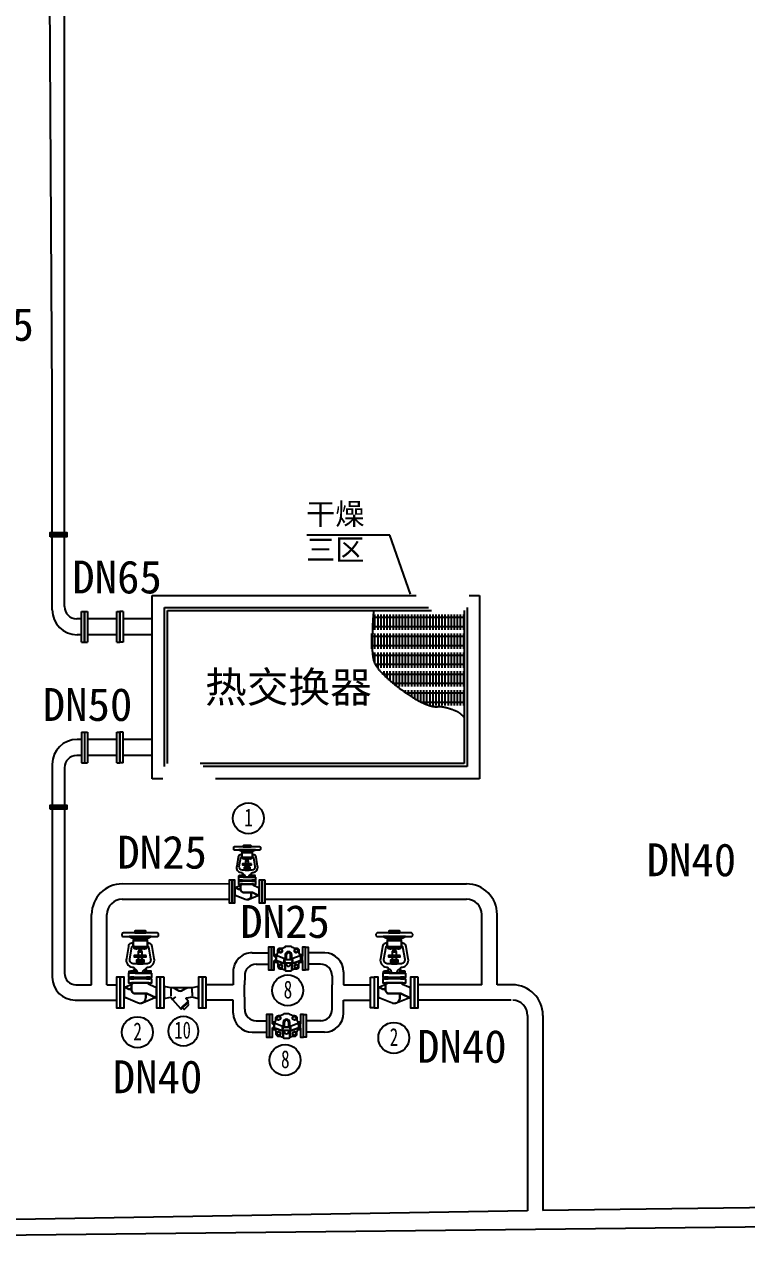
# Model space of a CAD drawing. Extents: x -681219 to -550379, y -242630 to -158199.
# Drawn here: x -605677 to -601403, y -171456 to -164227 of the extents above; entities that cross this region are included whole.
import ezdxf
from ezdxf.enums import TextEntityAlignment as Align

# ---------------------------------------------------------------- set-up
doc = ezdxf.new("R2010")
doc.units = 0
doc.header["$LTSCALE"] = 1000
doc.linetypes.add('G', pattern=[2, 1.25, -0.25, 0.25, -0.25])
doc.linetypes.add('K', pattern=[2.5, 1.25, -0.25, 0.25, -0.25, 0.25, -0.25])
doc.layers.get('0').update_dxf_attribs({"linetype": 'CONTINUOUS'})
for name, color, linetype in [('01', 7, 'CONTINUOUS'), ('02C', 3, 'CONTINUOUS'), ('07', 6, 'K'), ('10', 1, 'CONTINUOUS'), ('11', 3, 'CONTINUOUS'), ('15', 7, 'CONTINUOUS')]:
    doc.layers.add(name, color=color, linetype=linetype)
doc.styles.add('常规', font='')
doc.styles.get('常规').set_extended_font_data('SimSun')

# ---------------------------------------------------------------- blocks, each defined once
blk = doc.blocks.new('直段')
at = {"layer": '01', "color": 6, "ltscale": 1.25}
for p, q in [((3267.7, 5392.1), (3275.7, 5392.1)), ((3352.3, 5392.1), (3360.3, 5392.1)), ((3352.3, 5312.1), (3352.3, 5392.1)), ((3360.3, 5312.1), (3360.3, 5392.1))]:
    blk.add_line(p, q, dxfattribs=at)
at = {"layer": '01', "color": 6}
for p, q in [((3267.7, 5392.1), (3267.7, 5312.1)), ((3275.7, 5392.1), (3275.7, 5312.1)), ((3352.3, 5373.1), (3275.7, 5373.1)), ((3267.7, 5312.1), (3275.7, 5312.1)), ((3352.3, 5331.1), (3275.7, 5331.1)), ((3352.3, 5312.1), (3360.3, 5312.1))]:
    blk.add_line(p, q, dxfattribs=at)
at = {"layer": '07', "color": 6, "linetype": 'ByBlock', "lineweight": -2}
blk.add_line((3360.3, 5392.1), (3360.3, 5312.1), dxfattribs=at)
blk.add_line((3360.3, 5392.1), (3360.3, 5312.1), dxfattribs=at)
blk = doc.blocks.new('BSA1L')
at = {"color": 4}
for p, q in [((54.215379, 185.599538), (54.215358, 190.866514)), ((71.09388, 185.599538), (71.09388, 190.866514)), ((53.026763, 143.408363), (53.02674, 137.399566)), ((56.074416, 127.074309), (68.925583, 127.074309)), ((66.099799, 131.20133), (58.900201, 131.20133)), ((72.282498, 143.408363), (72.282498, 137.399566)), ((56.551251, 100.49373), (56.551234, 95.87403)), ((68.758004, 100.49373), (68.758004, 95.87403)), ((32.92306, 65.872712), (32.92306, 59.762096)), ((42.120523, 65.872712), (42.120536, 59.762096)), ((82.879476, 65.872712), (82.879463, 59.762096)), ((92.07694, 65.872712), (92.07694, 59.762096))]:
    blk.add_line(p, q, dxfattribs=at)
for points in [[(45.745776, 185.569513), (79.563462, 185.599538), (79.563462, 190.911126, 0.151687), (75.321745, 192.203806), (62.654619, 192.203806), (49.987493, 192.203806, 0.151687), (45.745776, 190.911126)], [(119.73171, 181.785914, 0.414214), (115.933099, 185.584525), (9.066901, 185.584525, 0.414214), (5.26829, 181.785914), (5.26829, 178.042425, 0.414214), (9.066901, 174.243814), (62.5, 174.243814), (115.933099, 174.243814, 0.414214), (119.73171, 178.042425)], [(105.928125, 105.421149), (99.542192, 143.747083, 0.310322), (91.567632, 152.873054), (86.654278, 154.431481, -0.252716), (84.795625, 157.06318), (84.795625, 146.732148, -0.236339), (83.463376, 144.071071, -0.476894), (88.41312, 142.018735), (94.885762, 104.042078, -0.48938), (81.964371, 89.685191), (62.5, 89.685191), (43.035628, 89.685191, -0.48938), (30.114237, 104.042078), (36.58688, 142.018735, -0.476894), (41.536623, 144.071071), (42.896316, 143.580445, -0.323196), (40.204374, 147.521136), (40.204374, 157.06318, -0.252716), (38.345721, 154.431481), (33.432367, 152.873054, 0.310322), (25.457808, 143.747083), (19.071875, 105.421149, 0.440151), (37.124647, 79.035245), (39.997969, 78.598758, -0.614929), (42.823737, 70.241395), (42.582242, 70.034806), (40.105041, 66.601431), (44.424393, 66.601431, -0.151687), (46.735798, 65.897021), (46.735798, 59.737786), (62.5, 59.737786), (78.264201, 59.737786), (78.264201, 65.897021, -0.151687), (80.575606, 66.601431), (84.894959, 66.601431), (82.417757, 70.034806), (82.176262, 70.241395, -0.614929), (85.00203, 78.598758), (87.875353, 79.035245, 0.440151)], [(84.795625, 157.06318, -0.059994), (84.795625, 157.873976), (84.795625, 162.289753), (40.204374, 162.289753), (40.204374, 157.873976, -0.059994), (40.204374, 157.06318), (40.204374, 147.521136, 0.368201), (43.528159, 143.408363), (81.471841, 143.408363, 0.414214), (84.795625, 146.732148)], [(43.364269, 143.442617), (81.944969, 143.408363), (81.944969, 137.348671, -0.151687), (77.105831, 135.873925), (62.654619, 135.873925), (48.203407, 135.873925, -0.151687), (43.364269, 137.348671)], [(62.654619, 101.460877), (53.493586, 101.460877, 0.151687), (50.425919, 100.525993), (50.425919, 95.841766, 0.151687), (53.493586, 94.906883), (62.654619, 94.906883), (71.815652, 94.906883, 0.151687), (74.883319, 95.841766), (74.883319, 100.525993, 0.151687), (71.815652, 101.460877)], [(46.735798, 59.737786), (28.307798, 59.737786), (28.307798, 65.897021, -0.151687), (30.619203, 66.601431), (37.521798, 66.601431), (44.424393, 66.601431, -0.151687), (46.735798, 65.897021)], [(78.264201, 59.737786), (96.692201, 59.737786), (96.692201, 65.897021, 0.151687), (94.380796, 66.601431), (87.478201, 66.601431), (80.575606, 66.601431, 0.151687), (78.264201, 65.897021)], [(79.507591, -7.695283, -0.414214), (83.507591, -3.695283), (47.219606, -3.695283, -0.414214), (35.219606, 8.304717), (35.219606, 15.828597, -0.552777), (26.614703, 10.423555), (14.474356, 16.274468, -0.303723), (11.999995, 19.972092), (11.999995, 0), (11.999995, -19.972092, -0.522686), (17.39309, -16.222521), (53.934214, -31.732036, 0.158217), (66.18024, -33.317683, 0.23204), (77.871512, -24.265637, 0.137413), (79.507591, -15.822343)], [(35.219606, 24.671562), (17.39309, 16.222521, -0.188965), (14.474356, 16.274468), (26.614703, 10.423555, 0.552777), (35.219606, 15.828597)], [(113.000004, 19.972092, -0.522686), (107.606909, 16.222521), (88.390312, 25.330404, -0.756375), (89.461035, 30.377576), (35.538964, 30.377576, -0.756374), (36.60969, 25.330405), (35.219606, 24.671562), (35.219606, 8.304717, 0.414214), (47.219606, -3.695283), (83.507591, -3.695283, -0.114393), (85.267565, -4.103279), (110.50267, -16.265073, -0.305418), (113.000004, -19.972092), (113.000004, 0)], [(85.220748, -4.080716, 0.550659), (79.507591, -7.695283), (79.507591, -15.822343, -0.137413), (77.871512, -24.265637, -0.23204), (66.18024, -33.317683, 0.064472), (71.065785, -31.732036), (107.606909, -16.222521, -0.187358), (110.50267, -16.265073)]]:
    blk.add_lwpolyline(points, format="xyb", close=True, dxfattribs=at)
for points in [[(96.912516, 174.243814), (62.5, 174.243814), (28.087483, 174.243814), (40.204374, 168.178291), (84.795625, 168.178291)], [(82.297331, 168.178291), (42.702669, 168.178291), (42.702669, 162.289753), (62.5, 162.289753), (82.297331, 162.289753)], [(81.056809, 114.852858), (62.5, 114.852858), (56.074416, 114.852858), (43.94319, 114.852858), (43.94319, 111.343443), (62.5, 111.343443), (69.325381, 111.343443), (81.056809, 111.343443)], [(68.925583, 127.074309), (66.099799, 131.20133), (66.099799, 135.873925), (58.900201, 135.873925), (58.900201, 131.20133), (56.074416, 127.074309), (56.074416, 114.852858), (62.5, 114.852858), (68.925583, 114.852858)], [(71.146781, 94.906883), (54.162457, 94.906883), (54.162457, 89.685191), (62.5, 89.685191), (71.146781, 89.685191)], [(68.925583, 111.343443), (56.074416, 111.343443), (56.074416, 101.460877), (68.925583, 101.460877)], [(11.999995, 0), (11.999995, 19.972092), (11.999995, 47.5), (0, 47.5), (0, 0), (0, -47.5), (11.999995, -47.5)], [(98.734061, 59.737786), (62.5, 59.737786), (26.265939, 59.737786), (26.265939, 47.364933), (98.734061, 47.364933)], [(98.734061, 42.750429), (62.5, 42.750429), (26.265939, 42.750429), (26.265939, 30.377576), (98.734061, 30.377576)], [(42.828178, 47.364933), (32.21537, 47.364933), (32.21537, 42.750429), (42.828178, 42.750429)], [(92.784629, 47.364933), (82.171822, 47.364933), (82.171822, 42.750429), (92.784629, 42.750429)], [(125, 47.5), (113.000004, 47.5), (113.000004, 0), (113.000004, -47.5), (125, -47.5), (125, 0)]]:
    blk.add_lwpolyline(points, close=True, dxfattribs=at)
at = {"color": 4, "flags": 128}
blk.add_lwpolyline([(54.828787, 59.737786), (54.118687, 64.656958), (52.113078, 68.712348), (49.164135, 71.19185), (45.789677, 71.660075), (42.582242, 70.034806), (40.105041, 66.601431)], dxfattribs=at)
at = {"color": 4, "extrusion": (0, 0, -1), "flags": 128}
blk.add_lwpolyline([(-70.171213, 59.737786), (-70.881312, 64.656958), (-72.886921, 68.712348), (-75.835865, 71.19185), (-79.210322, 71.660075), (-82.417757, 70.034806), (-84.894959, 66.601431)], dxfattribs=at)
at = {"color": 4}
for centre, radius, start, end in [((49.948113, 184.727434), 7.476476, 55.197024, 89.698211), ((62.654619, 164.906291), 27.297515, 90, 108.008529), ((62.654619, 164.906291), 27.297515, 71.991471, 90), ((75.361125, 184.727434), 7.476476, 90.301789, 124.802976), ((48.15848, 144.403298), 8.529491, 270.301789, 304.802976), ((62.654619, 167.016127), 31.142202, 251.991471, 270), ((62.654619, 167.016127), 31.142202, 270, 288.008529), ((77.150758, 144.403298), 8.529491, 235.197024, 269.698211), ((53.465105, 96.053865), 5.407086, 55.197024, 89.698211), ((53.465105, 100.313894), 5.407086, 270.301789, 304.802976), ((62.654619, 81.718951), 19.741925, 90, 108.008529), ((62.654619, 114.648808), 19.741925, 251.991471, 270), ((62.654619, 81.718951), 19.741925, 71.991471, 90), ((62.654619, 114.648808), 19.741925, 270, 288.008529), ((71.844133, 96.053865), 5.407086, 90.301789, 124.802976), ((71.844133, 100.313894), 5.407086, 235.197024, 269.698211), ((30.597744, 62.527392), 4.074096, 55.197024, 89.698211), ((37.521798, 51.726416), 14.875015, 90, 108.008529), ((37.521798, 51.726416), 14.875015, 71.991471, 90), ((44.445852, 62.527392), 4.074096, 90.301789, 124.802976), ((80.554147, 62.527392), 4.074096, 55.197024, 89.698211), ((87.478201, 51.726416), 14.875015, 90, 108.008529), ((94.402255, 62.527392), 4.074096, 90.301789, 124.802976)]:
    blk.add_arc(centre, radius, start, end, dxfattribs=at)
blk = doc.blocks.new('fig33vl')
at = {"color": 0}
for p, q in [((33.7, -10.4), (33.7, 11.4)), ((99.3, 0), (99.3, 11)), ((99.3, 0), (99.3, -11)), ((38, -22.4), (48.3, -13.3))]:
    blk.add_line(p, q, dxfattribs=at)
for points in [[(12, 47.5), (0, 47.5), (0, 0), (0, -47.5), (12, -47.5)], [(131.7, 0), (131.7, 47.5), (119.7, 47.5), (119.7, -47.5), (131.7, -47.5)], [(88.9, -29), (86.8, -26.8), (63, -49.6), (65, -51.8)], [(89.3, -38.3), (84.5, -33.2), (69.3, -47.7), (74, -52.8)]]:
    blk.add_lwpolyline(points, close=True, dxfattribs=at)
for points in [[(119.7, 18.5), (99.3, 14), (83.4, 14, 0.134772), (80.8, 13.3), (66.3, 4.7, -0.273503), (58.2, 4.7), (43.5, 13.3, 0.133799), (40.9, 14), (33.3, 14), (12, 18.3), (12, -18.5), (31.5, -14.4, -0.315746), (33.7, -15.3), (38, -22.4), (63, -49.6), (86.8, -26.8), (81.8, -21.3, -0.601177), (83.6, -16.3), (99.3, -14), (119.7, -18.7)], [(80.8, 13.3, -0.134772), (83.4, 14), (40.9, 14, -0.133799), (43.5, 13.3), (58.2, 4.7, 0.273503), (66.3, 4.7)]]:
    blk.add_lwpolyline(points, format="xyb", close=True, dxfattribs=at)
blk = doc.blocks.new('ft14flb')
at = {"color": 4}
for p, q in [((128.2, 8.4), (126.9, 13.1)), ((58.6, -4.7), (82.8, -4.7)), ((126.9, -13.1), (128.2, -8.4))]:
    blk.add_line(p, q, dxfattribs=at)
for points in [[(56.7, 14), (56.7, 3.1, -0.520567), (51.8, -0.4), (26.2, 8.9, 0.215908), (22.1, 8.6, -0.077563), (27, 23), (27, 33, -0.414214), (37, 43), (46.5, 43, -0.056605), (56.7, 47.3, -0.42473), (60.5, 51.2), (80.9, 51.2, -0.424729), (84.7, 47.3, -0.056605), (94.9, 43), (104.4, 43, -0.414214), (114.4, 33), (114.4, 23, -0.077563), (119.3, 8.6, 0.215909), (115.2, 8.9), (89.7, -0.4, -0.520925), (84.7, 3.1), (84.7, 14, 1), (56.7, 14), (56.7, 14)], [(19.5, -5), (19.5, 4.2, -0.217867), (21.2, 8), (14, 8, -0.414214), (12, 10), (12, 15), (12, 47.5), (0, 47.5), (0, 0), (0, -47.5), (12, -47.5), (12, -10, -0.414214), (14, -8), (20.6, -8, -0.165426)], [(23.7, 15), (12, 15), (12, 10, 0.414214), (14, 8), (21.2, 8, -0.052856), (22.1, 8.6, -0.033424)], [(121.9, 4.2, 0.520567), (115.2, 8.9), (89.7, -0.4, -0.520925), (84.7, 3.1), (84.7, 14), (84.7, 14, 1), (56.7, 14), (56.7, 14), (56.7, 14), (56.7, 14), (56.7, 14), (56.7, 3.1, -0.520567), (51.8, -0.4), (26.2, 8.9, 0.520567), (19.5, 4.2), (19.5, -5, 0.315299), (22.8, -9.6), (54.3, -21.1, -0.315299), (56.7, -24.6), (56.7, -47.5, 0.414214), (60.5, -51.2), (80.9, -51.2, 0.414214), (84.7, -47.5), (84.7, -24.6, -0.315299), (87.1, -21.1), (118.6, -9.6, 0.315299), (121.9, -5)], [(31.1, 32.2, -1), (45, 32.2, -1)], [(89.3, -7.4, 0.414214), (86.5, -4.7), (82.8, -4.7, -0.414214), (80, -1.9), (80, 14, 1), (61.4, 14), (61.4, -1.9, -0.414214), (58.6, -4.7), (54.9, -4.7, 0.414214), (52.1, -7.4), (52.1, -15.8, 0.414214), (54.9, -18.6), (58.6, -18.6, -0.414214), (61.4, -21.4), (61.4, -23.3, 1), (80, -23.3), (80, -21.4, -0.414214), (82.8, -18.6), (86.5, -18.6, 0.414214), (89.3, -15.8)], [(96.4, 32.2, -1), (110.4, 32.2, -1)], [(128.2, 8.4, 0.213318), (129.3, 10), (129.3, 15), (129.3, 15.3), (126.9, 13.1), (126.4, 15), (117.7, 15, -0.033424), (119.3, 8.6, -0.273875), (121.9, 4.2), (121.9, -5, -0.283071), (119.2, -9.4, -0.029228), (117.7, -15), (126.4, -15), (126.9, -13.1), (129.3, -15.3), (129.3, -10, 0.213318), (128.2, -8.4)], [(141.3, 0), (141.3, 47.5), (129.3, 47.5), (129.3, 10, -0.213318), (128.2, 8.4), (128.2, -8.4, -0.213318), (129.3, -10), (129.3, -15.3), (129.3, -47.5), (141.3, -47.5)], [(22.3, -9.4, -0.112384), (20.6, -8), (14, -8, 0.414214), (12, -10), (12, -15), (23.7, -15, -0.029228)], [(56.7, -24.6, 0.315299), (54.3, -21.1), (22.8, -9.6, -0.029586), (22.3, -9.4, 0.073348), (27, -23), (27, -33, 0.413852), (37, -43), (46.5, -43, 0.056594), (56.7, -47.3)], [(45, -32.2, -1), (31.1, -32.2, -1)], [(88.4, -7.4, 0.41421), (86.5, -5.6), (54.9, -5.6, 0.414214), (53, -7.4), (53, -15.8, 0.41421), (54.9, -17.7), (86.5, -17.7, 0.414204), (88.4, -15.8)], [(55.8, -11.6, -1), (54, -11.6, -1)], [(114.4, -23, 0.073348), (119.2, -9.4, -0.029587), (118.6, -9.6), (87.1, -21.1, 0.315299), (84.7, -24.6), (84.7, -47.3, 0.056594), (94.9, -43), (104.4, -43, 0.413852), (114.4, -33)], [(87.5, -11.6, -1), (85.6, -11.6, -1)], [(110.4, -32.2, -1), (96.4, -32.2, -1)]]:
    blk.add_lwpolyline(points, format="xyb", close=True, dxfattribs=at)
for points in [[(45.3, 28), (38, 23.8), (30.8, 28), (30.8, 36.3), (38, 40.5), (45.3, 36.3)], [(96.1, 28), (96.1, 36.3), (103.4, 40.5), (110.6, 36.3), (110.6, 28), (103.4, 23.8)], [(45.3, -36.3), (38, -40.5), (30.8, -36.3), (30.8, -28), (38, -23.8), (45.3, -28)], [(96.1, -28), (103.4, -23.8), (110.6, -28), (110.6, -36.3), (103.4, -40.5), (96.1, -36.3)]]:
    blk.add_lwpolyline(points, close=True, dxfattribs=at)
for centre in [(54.9, -11.6), (86.5, -11.6)]:
    blk.add_circle(centre, 0.931, dxfattribs=at)

msp = doc.modelspace()

# ---------------------------------------------------------------- linework, layer by layer
at = {"color": 4}
for points in [[(-605525.1981, -167248.0263), (-605525.1981, -167235.5362), (-605426.318, -167235.5362), (-605426.318, -167248.0263)], [(-605525.1981, -167260.5164), (-605525.1981, -167248.0263), (-605426.318, -167248.0263), (-605426.318, -167260.5164)], [(-605524.3489, -168860.9565), (-605524.3489, -168848.4664), (-605425.4689, -168848.4664), (-605425.4689, -168860.9565)], [(-605524.3489, -168873.4466), (-605524.3489, -168860.9565), (-605425.4689, -168860.9565), (-605425.4689, -168873.4466)], [(-604448.3707, -169292.6891), (-604465.4036, -169292.6979), (-604465.3331, -169427.914), (-604448.3002, -169427.9052)], [(-604253.472, -169292.6891), (-604270.5049, -169292.6979), (-604270.4344, -169427.914), (-604253.4015, -169427.9052)], [(-604215.5431, -169688.7269), (-604232.576, -169688.7358), (-604232.5055, -169823.9519), (-604215.4726, -169823.943)], [(-604014.5122, -169688.8096), (-603997.4793, -169688.8185), (-603997.5498, -169824.0346), (-604014.5827, -169824.0257)], [(-605110.4627, -169867.4239), (-605133.1733, -169867.4357), (-605133.0793, -170047.7239), (-605110.3687, -170047.712)], [(-604600.8616, -169867.4716), (-604623.5721, -169867.4834), (-604623.4781, -170047.7715), (-604600.7676, -170047.7597)], [(-603629.1937, -169867.5542), (-603606.4832, -169867.5661), (-603606.5772, -170047.8542), (-603629.2877, -170047.8424)], [(-603346.8062, -169867.5542), (-603369.5167, -169867.5661), (-603369.4227, -170047.8542), (-603346.7122, -170047.8424)], [(-604226.9938, -170088.0593), (-604244.0267, -170088.0681), (-604243.9562, -170223.2842), (-604226.9233, -170223.2754)], [(-604025.8925, -170088.0593), (-604008.8596, -170088.0681), (-604008.9301, -170223.2842), (-604025.963, -170223.2754)]]:
    msp.add_lwpolyline(points, close=True, dxfattribs=at)
at = {"layer": '01'}
for p, q in [((-605512.5752, -166433.6657), (-605530.6781, -163349.0451)), ((-605440.1638, -166433.6657), (-605440.1638, -163349.0451)), ((-605339.5378, -167745.4665), (-605367.7524, -167745.4665)), ((-605339.5378, -167840.5065), (-605365.4895, -167840.5065))]:
    msp.add_line(p, q, dxfattribs=at)
at = {"layer": '01', "ltscale": 1.25}
for p, q in [((-605512.5752, -167235.5362), (-605512.5752, -166433.6657)), ((-605440.1638, -167235.5362), (-605440.1638, -166433.6657)), ((-605512.5752, -167683.2379), (-605512.5752, -167260.5164)), ((-605440.1638, -167673.055), (-605440.1638, -167260.5164)), ((-605512.5752, -167693.4207), (-605512.5752, -167673.055)), ((-605321.435, -167883.5007), (-605321.435, -167702.4722)), ((-605321.435, -168416.5235), (-605321.435, -168597.552))]:
    msp.add_line(p, q, dxfattribs=at)
at = {"layer": '01', "color": 6, "linetype": 'G', "ltscale": 1.25}
for p, q in [((-604920.6595, -167606.9264), (-602984.0258, -167606.9264)), ((-604920.6595, -168693.0978), (-604920.6595, -167606.9264)), ((-602984.0258, -167606.9264), (-602984.0258, -168693.0978)), ((-605093.6969, -167702.4722), (-605111.7998, -167702.4722)), ((-605093.6969, -167702.4722), (-605093.6969, -167883.5007)), ((-604848.2481, -167679.3378), (-603056.4372, -167679.3378)), ((-604848.2481, -168620.6864), (-604848.2481, -167679.3378)), ((-604830.1452, -167697.4407), (-603074.5401, -167697.4407)), ((-604830.1452, -168602.5835), (-604830.1452, -167697.4407)), ((-603074.5401, -167697.4407), (-603074.5401, -168602.5835)), ((-603056.4372, -167679.3378), (-603056.4372, -168620.6864)), ((-604920.6595, -167745.4665), (-605093.6969, -167745.4665)), ((-603074.5401, -167738.7398), (-603614.098, -167738.7398)), ((-603604.4787, -167720.6369), (-603604.4787, -167811.1512)), ((-603586.3759, -167720.6369), (-603586.3759, -167811.1512)), ((-603568.273, -167720.6369), (-603568.273, -167811.1512)), ((-603550.1701, -167720.6369), (-603550.1701, -167811.1512)), ((-603532.0673, -167720.6369), (-603532.0673, -167811.1512)), ((-603513.9644, -167720.6369), (-603513.9644, -167811.1512)), ((-603495.8616, -167720.6369), (-603495.8616, -167811.1512)), ((-603477.7587, -167720.6369), (-603477.7587, -167811.1512)), ((-603459.6559, -167720.6369), (-603459.6559, -167811.1512)), ((-603441.553, -167720.6369), (-603441.553, -167811.1512)), ((-603423.4501, -167720.6369), (-603423.4501, -167811.1512)), ((-603405.3473, -167720.6369), (-603405.3473, -167811.1512)), ((-603387.2444, -167720.6369), (-603387.2444, -167811.1512)), ((-603369.1416, -167720.6369), (-603369.1416, -167811.1512)), ((-603351.0387, -167720.6369), (-603351.0387, -167811.1512)), ((-603332.9359, -167720.6369), (-603332.9359, -167811.1512)), ((-603314.833, -167720.6369), (-603314.833, -167811.1512)), ((-603296.7301, -167720.6369), (-603296.7301, -167811.1512)), ((-603278.6273, -167720.6369), (-603278.6273, -167811.1512)), ((-603260.5244, -167720.6369), (-603260.5244, -167811.1512)), ((-603242.4216, -167720.6369), (-603242.4216, -167811.1512)), ((-603224.3187, -167720.6369), (-603224.3187, -167811.1512)), ((-603206.2159, -167720.6369), (-603206.2159, -167811.1512)), ((-603188.113, -167720.6369), (-603188.113, -167811.1512)), ((-603170.0101, -167720.6369), (-603170.0101, -167811.1512)), ((-603151.9073, -167720.6369), (-603151.9073, -167811.1512)), ((-603133.8044, -167720.6369), (-603133.8044, -167811.1512)), ((-603115.7016, -167720.6369), (-603115.7016, -167811.1512)), ((-603097.5987, -167720.6369), (-603097.5987, -167811.1512)), ((-603079.4959, -167720.6369), (-603079.4959, -167811.1512)), ((-604920.6595, -167840.5065), (-605093.6969, -167840.5065)), ((-603622.5816, -167832.6071), (-603622.5816, -167923.1213)), ((-603074.5401, -167850.7099), (-603618.5434, -167850.7099)), ((-603074.5401, -167793.0483), (-603617.0605, -167793.0483)), ((-603604.4787, -167832.6071), (-603604.4787, -167923.1213)), ((-603586.3759, -167832.6071), (-603586.3759, -167923.1213)), ((-603568.273, -167832.6071), (-603568.273, -167923.1213)), ((-603550.1701, -167832.6071), (-603550.1701, -167923.1213)), ((-603532.0673, -167832.6071), (-603532.0673, -167923.1213)), ((-603513.9644, -167832.6071), (-603513.9644, -167923.1213)), ((-603495.8616, -167832.6071), (-603495.8616, -167923.1213)), ((-603477.7587, -167832.6071), (-603477.7587, -167923.1213)), ((-603459.6559, -167832.6071), (-603459.6559, -167923.1213)), ((-603441.553, -167832.6071), (-603441.553, -167923.1213)), ((-603423.4501, -167832.6071), (-603423.4501, -167923.1213)), ((-603405.3473, -167832.6071), (-603405.3473, -167923.1213)), ((-603387.2444, -167832.6071), (-603387.2444, -167923.1213)), ((-603369.1416, -167832.6071), (-603369.1416, -167923.1213)), ((-603351.0387, -167832.6071), (-603351.0387, -167923.1213)), ((-603332.9359, -167832.6071), (-603332.9359, -167923.1213)), ((-603314.833, -167832.6071), (-603314.833, -167923.1213)), ((-603296.7301, -167832.6071), (-603296.7301, -167923.1213)), ((-603278.6273, -167832.6071), (-603278.6273, -167923.1213)), ((-603260.5244, -167832.6071), (-603260.5244, -167923.1213)), ((-603242.4216, -167832.6071), (-603242.4216, -167923.1213)), ((-603224.3187, -167832.6071), (-603224.3187, -167923.1213)), ((-603206.2159, -167832.6071), (-603206.2159, -167923.1213)), ((-603188.113, -167832.6071), (-603188.113, -167923.1213)), ((-603170.0101, -167832.6071), (-603170.0101, -167923.1213)), ((-603151.9073, -167832.6071), (-603151.9073, -167923.1213)), ((-603133.8044, -167832.6071), (-603133.8044, -167923.1213)), ((-603115.7016, -167832.6071), (-603115.7016, -167923.1213)), ((-603097.5987, -167832.6071), (-603097.5987, -167923.1213)), ((-603079.4959, -167832.6071), (-603079.4959, -167923.1213)), ((-605093.6969, -167883.5007), (-605111.7998, -167883.5007)), ((-603074.5401, -167905.0185), (-603619.52, -167905.0185)), ((-603074.5401, -167962.6801), (-603616.0337, -167962.6801)), ((-603604.4787, -167944.5772), (-603604.4787, -168009.3378)), ((-603586.3759, -167944.5772), (-603586.3759, -168035.0915)), ((-603568.273, -167944.5772), (-603568.273, -168035.0915)), ((-603550.1701, -167944.5772), (-603550.1701, -168035.0915)), ((-603532.0673, -167944.5772), (-603532.0673, -168035.0915)), ((-603513.9644, -167944.5772), (-603513.9644, -168035.0915)), ((-603495.8616, -167944.5772), (-603495.8616, -168035.0915)), ((-603477.7587, -167944.5772), (-603477.7587, -168035.0915)), ((-603459.6559, -167944.5772), (-603459.6559, -168035.0915)), ((-603441.553, -167944.5772), (-603441.553, -168035.0915)), ((-603423.4501, -167944.5772), (-603423.4501, -168035.0915)), ((-603405.3473, -167944.5772), (-603405.3473, -168035.0915)), ((-603387.2444, -167944.5772), (-603387.2444, -168035.0915)), ((-603369.1416, -167944.5772), (-603369.1416, -168035.0915)), ((-603351.0387, -167944.5772), (-603351.0387, -168035.0915)), ((-603332.9359, -167944.5772), (-603332.9359, -168035.0915)), ((-603314.833, -167944.5772), (-603314.833, -168035.0915)), ((-603296.7301, -167944.5772), (-603296.7301, -168035.0915)), ((-603278.6273, -167944.5772), (-603278.6273, -168035.0915)), ((-603260.5244, -167944.5772), (-603260.5244, -168035.0915)), ((-603242.4216, -167944.5772), (-603242.4216, -168035.0915)), ((-603224.3187, -167944.5772), (-603224.3187, -168035.0915)), ((-603206.2159, -167944.5772), (-603206.2159, -168035.0915)), ((-603188.113, -167944.5772), (-603188.113, -168035.0915)), ((-603170.0101, -167944.5772), (-603170.0101, -168035.0915)), ((-603151.9073, -167944.5772), (-603151.9073, -168035.0915)), ((-603133.8044, -167944.5772), (-603133.8044, -168035.0915)), ((-603115.7016, -167944.5772), (-603115.7016, -168035.0915)), ((-603097.5987, -167944.5772), (-603097.5987, -168035.0915)), ((-603079.4959, -167944.5772), (-603079.4959, -168035.0915)), ((-603074.5401, -168016.9886), (-603600.5128, -168016.9886)), ((-603074.5401, -168074.6502), (-603553.5122, -168074.6502)), ((-603550.1701, -168056.5473), (-603550.1701, -168077.8549)), ((-603532.0673, -168056.5473), (-603532.0673, -168094.7525)), ((-603513.9644, -168056.5473), (-603513.9644, -168110.9064)), ((-603495.8616, -168056.5473), (-603495.8616, -168126.3381)), ((-603477.7587, -168056.5473), (-603477.7587, -168140.9322)), ((-603459.6559, -168056.5473), (-603459.6559, -168147.0616)), ((-603441.553, -168056.5473), (-603441.553, -168147.0616)), ((-603423.4501, -168056.5473), (-603423.4501, -168147.0616)), ((-603405.3473, -168056.5473), (-603405.3473, -168147.0616)), ((-603387.2444, -168056.5473), (-603387.2444, -168147.0616)), ((-603369.1416, -168056.5473), (-603369.1416, -168147.0616)), ((-603351.0387, -168056.5473), (-603351.0387, -168147.0616)), ((-603332.9359, -168056.5473), (-603332.9359, -168147.0616)), ((-603314.833, -168056.5473), (-603314.833, -168147.0616)), ((-603296.7301, -168056.5473), (-603296.7301, -168147.0616)), ((-603278.6273, -168056.5473), (-603278.6273, -168147.0616)), ((-603260.5244, -168056.5473), (-603260.5244, -168147.0616)), ((-603242.4216, -168056.5473), (-603242.4216, -168147.0616)), ((-603224.3187, -168056.5473), (-603224.3187, -168147.0616)), ((-603206.2159, -168056.5473), (-603206.2159, -168147.0616)), ((-603188.113, -168056.5473), (-603188.113, -168147.0616)), ((-603170.0101, -168056.5473), (-603170.0101, -168147.0616)), ((-603151.9073, -168056.5473), (-603151.9073, -168147.0616)), ((-603133.8044, -168056.5473), (-603133.8044, -168147.0616)), ((-603115.7016, -168056.5473), (-603115.7016, -168147.0616)), ((-603097.5987, -168056.5473), (-603097.5987, -168147.0616)), ((-603079.4959, -168056.5473), (-603079.4959, -168147.0616)), ((-603074.5401, -168128.9588), (-603492.6869, -168128.9588)), ((-603423.4501, -168168.5175), (-603423.4501, -168180.6317)), ((-603074.5401, -168186.6203), (-603414.8054, -168186.6203)), ((-603405.3473, -168168.5175), (-603405.3473, -168193.0867)), ((-603387.2444, -168168.5175), (-603387.2444, -168205.094)), ((-603369.1416, -168168.5175), (-603369.1416, -168216.5775)), ((-603351.0387, -168168.5175), (-603351.0387, -168227.2914)), ((-603332.9359, -168168.5175), (-603332.9359, -168236.9672)), ((-603314.833, -168168.5175), (-603314.833, -168245.6584)), ((-603296.7301, -168168.5175), (-603296.7301, -168253.1574)), ((-603278.6273, -168168.5175), (-603278.6273, -168259.0318)), ((-603260.5244, -168168.5175), (-603260.5244, -168259.0318)), ((-603242.4216, -168168.5175), (-603242.4216, -168259.0318)), ((-603224.3187, -168168.5175), (-603224.3187, -168259.0318)), ((-603206.2159, -168168.5175), (-603206.2159, -168259.0318)), ((-603188.113, -168168.5175), (-603188.113, -168259.0318)), ((-603170.0101, -168168.5175), (-603170.0101, -168259.0318)), ((-603151.9073, -168168.5175), (-603151.9073, -168259.0318)), ((-603133.8044, -168168.5175), (-603133.8044, -168259.0318)), ((-603115.7016, -168168.5175), (-603115.7016, -168259.0318)), ((-603097.5987, -168168.5175), (-603097.5987, -168259.0318)), ((-603079.4959, -168168.5175), (-603079.4959, -168259.0318)), ((-603074.5401, -168240.9289), (-603324.9391, -168240.9289)), ((-605093.6969, -168416.5235), (-605111.7998, -168416.5235)), ((-605093.6969, -168597.552), (-605093.6969, -168416.5235)), ((-604920.6595, -168459.5178), (-605093.6969, -168459.5178)), ((-604920.6595, -168554.5578), (-605093.6969, -168554.5578)), ((-605093.6969, -168597.552), (-605111.7998, -168597.552)), ((-603056.4372, -168620.6864), (-604848.2481, -168620.6864)), ((-603074.5401, -168602.5835), (-604830.1452, -168602.5835)), ((-602984.0258, -168693.0978), (-604920.6595, -168693.0978))]:
    msp.add_line(p, q, dxfattribs=at)
at = {"layer": '01', "color": 4, "ltscale": 1.25}
for p, q in [((-605339.5378, -167702.4722), (-605321.435, -167702.4722)), ((-605339.5378, -167883.5007), (-605339.5378, -167702.4722)), ((-605339.5378, -168416.5235), (-605339.5378, -168597.552)), ((-605339.5378, -168597.552), (-605321.435, -168597.552))]:
    msp.add_line(p, q, dxfattribs=at)
at = {"layer": '01', "color": 4}
for p, q in [((-605339.5378, -167883.5007), (-605321.435, -167883.5007)), ((-605339.5378, -168416.5235), (-605321.435, -168416.5235))]:
    msp.add_line(p, q, dxfattribs=at)
at = {"layer": '01', "color": 6}
msp.add_line((-605111.7998, -168416.5235), (-605111.7998, -168597.552), dxfattribs=at)
at = {"layer": '01', "color": 140}
for p, q in [((-605339.5378, -168459.5178), (-605365.4895, -168459.5178)), ((-605339.5378, -168554.5578), (-605367.7524, -168554.5578))]:
    msp.add_line(p, q, dxfattribs=at)
at = {"layer": '01', "color": 7, "ltscale": 1.25}
for p, q in [((-605512.5752, -168606.6035), (-605512.5752, -168848.4664)), ((-605440.1638, -168626.9692), (-605440.1638, -168848.4664)), ((-605440.1638, -168860.9565), (-605440.1638, -169844.4159)), ((-605512.5752, -168873.4466), (-605512.5752, -169867.0444)), ((-605279.4575, -169912.2938), (-605279.4575, -169496.0421)), ((-605188.9432, -169912.2632), (-605188.9432, -169496.0421)), ((-602970.1615, -169912.4122), (-602970.1615, -169496.0421)), ((-602879.6472, -169912.3606), (-602879.6472, -169496.0421)), ((-604329.9618, -169722.4679), (-604232.5584, -169722.4544)), ((-603900.0935, -169722.5506), (-603997.4969, -169722.537)), ((-604305.9776, -169790.3988), (-604232.523, -169790.3192)), ((-603924.0777, -169790.4815), (-603997.5323, -169790.4018)), ((-604441.7611, -169835.6108), (-604441.7556, -169912.4819)), ((-603788.2942, -169835.6935), (-603788.2997, -169912.5646)), ((-605372.2781, -169912.3016), (-605280.9825, -169912.3016)), ((-605325.6013, -169912.3094), (-605279.4575, -169912.2938)), ((-605189.6194, -169912.2632), (-605133.1499, -169912.2044)), ((-604441.7556, -169912.4819), (-604600.8381, -169912.5648)), ((-603788.2997, -169912.5646), (-603629.2172, -169912.6475)), ((-602970.1615, -169912.4122), (-603346.7827, -169912.6475)), ((-602789.6501, -169912.3094), (-602879.6472, -169912.3606)), ((-605376.8038, -170002.8159), (-605205.7877, -170002.8237)), ((-605263.2753, -170002.8237), (-605133.1028, -170002.6693)), ((-604441.7532, -170002.9605), (-604600.7909, -170003.1264)), ((-604441.7544, -170079.6117), (-604441.7532, -170002.7406)), ((-603788.3009, -170079.6944), (-603788.3021, -170002.8233)), ((-603788.3021, -170003.0432), (-603629.2644, -170003.209)), ((-602795.6114, -170003.0202), (-603346.7355, -170003.209)), ((-602699.1358, -170093.338), (-602698.8292, -171249.5681)), ((-602608.6215, -170093.338), (-602608.3204, -171248.4018)), ((-604305.9685, -170124.8162), (-604244.0075, -170124.8893)), ((-603920.7688, -170124.8162), (-604008.8788, -170124.8893)), ((-604329.9489, -170192.7485), (-604243.9721, -170192.7557)), ((-603901.442, -170192.839), (-604008.9142, -170192.7557)), ((-602698.8292, -171249.5681), (-606079.2623, -171307.2744)), ((-598378.6842, -171195.1626), (-602608.3204, -171248.4018)), ((-596886.9059, -171297.5977), (-611281.2005, -171456.0633))]:
    msp.add_line(p, q, dxfattribs=at)
at = {"layer": '01', "color": 7}
for p, q in [((-605098.429, -169313.0386), (-604465.3684, -169315.0842)), ((-604253.4603, -169315.0403), (-603060.6758, -169315.0135)), ((-605098.429, -169405.5278), (-604465.3684, -169405.5278)), ((-604253.4131, -169405.5546), (-603060.6758, -169405.5278))]:
    msp.add_line(p, q, dxfattribs=at)
at = {"layer": '01', "color": 0}
for p, q in [((-604465.3684, -169315.0842), (-604465.3684, -169405.5278)), ((-604215.4903, -169722.452), (-604215.4549, -169790.3006)), ((-604373.828, -169858.2787), (-604373.8576, -169912.4819)), ((-603856.2273, -169858.3614), (-603856.1977, -169912.5646)), ((-604373.8225, -170056.9401), (-604373.8576, -169912.4819)), ((-603856.2328, -170057.0227), (-603856.1977, -169912.5646))]:
    msp.add_line(p, q, dxfattribs=at)
at = {"layer": '01', "ltscale": 1.25}
for centre, radius in [((-605365.4895, -167693.4207), 147.0857), ((-605367.7524, -167673.055), 72.4114)]:
    msp.add_arc(centre, radius, 180, 270, dxfattribs=at)
at = {"layer": '01', "color": 7, "ltscale": 1.25}
for centre, radius, start, end in [((-605365.4895, -168606.6035), 147.0857, 90, 180), ((-605367.7524, -168626.9692), 72.4114, 90, 180), ((-605098.429, -169496.0421), 181.0286, 90, 180), ((-603060.6758, -169496.0421), 181.0286, 0, 90), ((-605098.429, -169496.0421), 90.5143, 90, 180), ((-603060.6758, -169496.0421), 90.5143, 0, 90), ((-604328.6182, -169835.6028), 113.1429, 90.00403994, 180.00403994), ((-603901.4371, -169835.6855), 113.1429, 359.99596006, 89.99596006), ((-605376.8038, -169867.0444), 135.7714, 180, 270), ((-605372.2781, -169844.4159), 67.8857, 180, 270), ((-602789.6501, -170093.338), 181.0286, 0, 90), ((-602789.6501, -170093.338), 90.5143, 0, 88.01466995), ((-604328.6115, -170079.6135), 113.1429, 179.99910589, 269.99910589), ((-603901.4438, -170079.6962), 113.1429, 270.00089411, 0.00089411)]:
    msp.add_arc(centre, radius, start, end, dxfattribs=at)
at = {"layer": '01', "color": 0}
for centre, start, end in [((-604305.9422, -169858.2846), 90.02987127, 179.99508684), ((-603924.1131, -169858.3672), 0.00491316, 89.97012873), ((-604305.9368, -170056.9305), 180.00805899, 269.97327456), ((-603924.1185, -170057.0132), 270.02672544, 359.99194101)]:
    msp.add_arc(centre, 67.8857, start, end, dxfattribs=at)
at = {"layer": '02C', "color": 6, "linetype": 'G', "ltscale": 1.25}
for centre, radius, start, end in [((-600629.2995, -167956.9464), 2992.7643, 175.02557652, 175.79072096), ((-602107.162, -167848.1783), 1510.9046, 175.79072096, 178.6126092), ((-575838.4757, -168484.3867), 27787.294, 178.6126092, 178.75383856), ((-603094.2328, -167903.4182), 525.2896, 179.3192517, 184.76646357), ((-601885.9325, -167917.7751), 1733.6752, 178.75383856, 179.3192517), ((-603284.6823, -167919.2985), 334.1792, 184.76646357, 191.59735892), ((-603511.028, -167965.7497), 103.1162, 191.59735892, 213.12686495), ((-603353.3685, -167862.8674), 291.3749, 213.12686495, 225.88570322), ((-602794.8635, -167286.8226), 1093.7185, 225.88570322, 229.59067182), ((-602969.5098, -167491.9637), 824.304, 229.59067182, 233.85861236), ((-602395.1927, -166705.5723), 1798.0861, 233.85861236, 235.76672929), ((-602810.5903, -167316.0484), 1059.6849, 235.76672929, 238.25235558), ((-603117.2256, -167811.6111), 476.9263, 238.25235558, 244.86825618), ((-603178.8088, -167942.8876), 331.9228, 244.86825618, 252.80060276), ((-603233.7144, -168120.2656), 146.2414, 252.80060276, 270.34050457), ((-603231.6137, -168473.7462), 207.2454, 75.62357247, 90.34050457), ((-603260.9253, -168588.1027), 325.2987, 71.04005511, 75.62357247), ((-603369.0874, -168902.9433), 658.2006, 67.81822727, 71.04005511), ((-603150.9447, -168367.9142), 80.4096, 52.48724232, 67.81822727), ((-603246.8716, -168492.871), 237.9412, 43.59258838, 52.48724232)]:
    msp.add_arc(centre, radius, start, end, dxfattribs=at)
at = {"layer": '07', "color": 6, "linetype": 'Continuous', "ltscale": 1.25}
for p, q in [((-603514.0265, -167251.2664), (-604006.5859, -167251.2664)), ((-603392.63, -167599.1298), (-603514.0265, -167251.2664))]:
    msp.add_line(p, q, dxfattribs=at)
at = {"layer": '10', "color": 4}
for p, q in [((-605439.5524, -167260.5164), (-605511.9638, -167260.5164)), ((-605438.7032, -168873.4466), (-605511.1146, -168873.4466))]:
    msp.add_line(p, q, dxfattribs=at)
at = {"layer": '11', "color": 3, "linetype": 'Continuous', "ltscale": 1.25}
for centre, radius in [((-604351.762, -168926.5851), 91.5267), ((-604118.9105, -169945.2998), 91.5267), ((-604736.6887, -170186.9633), 88.0441), ((-605008.449, -170193.154), 91.5267), ((-603491.1234, -170226.5019), 91.5267), ((-604134.4785, -170357.8517), 91.5267)]:
    msp.add_circle(centre, radius, dxfattribs=at)

# ---------------------------------------------------------------- block references
at = {"color": 7, "true_color": 0xffffff, "xscale": 1.422926692433745, "yscale": 1.422926692433745, "zscale": 1.422926692433745}
msp.add_blockref('BSA1L', (-604448.3002, -169360.325), dxfattribs=at)
at = {"color": 4}
for name, p, xscale, yscale, zscale in [('BSA1L', (-605110.3687, -169957.5933), 1.89723558991166, 1.89723558991166, 1.89723558991166), ('BSA1L', (-603606.5772, -169957.7355), 1.89723558991166, 1.89723558991166, 1.89723558991166), ('fig33vl', (-604873.2143, -169957.6231), 1.896609382523663, 1.896609382523663, 1.896609382523663)]:
    msp.add_blockref(name, p, dxfattribs=dict(at, xscale=xscale, yscale=yscale, zscale=zscale))
at = {"xscale": 1.422457036892747, "yscale": 1.422457036892747, "zscale": 1.422457036892747}
for p in [(-604215.4726, -169756.3763), (-604226.9233, -170155.7087)]:
    msp.add_blockref('ft14flb', p, dxfattribs=at)
at = {"layer": '01', "color": 0, "xscale": 2.262857142857143, "yscale": 2.262857142857143, "zscale": 2.262857142857143}
for p in [(-612715.7256, -179904.0626), (-612715.7256, -180618.1139)]:
    msp.add_blockref('直段', p, dxfattribs=at)

# ---------------------------------------------------------------- texts
at = {"color": 7}
for s, p in [('DN65', (-606151.6304, -165905.2149)), ('DN25', (-605127.6985, -169029.6192))]:
    msp.add_text(s, height=194.93701, dxfattribs=at).set_placement(p, align=Align.TOP_LEFT)
at = {"color": 0}
for s, p in [('DN65', (-605394.3778, -167400.533)), ('DN50', (-605569.0345, -168155.4059)), ('DN40', (-601994.965, -169074.7655)), ('DN25', (-604399.9366, -169439.8381)), ('DN40', (-603353.3519, -170179.1758)), ('DN40', (-605154.6121, -170359.1504))]:
    msp.add_text(s, height=194.93701, dxfattribs=at).set_placement(p, align=Align.TOP_LEFT)
at = {"layer": '01', "color": 4, "ltscale": 1.25, "insert": (-604608.4338, -168059.7189), "char_height": 181.02857, "width": 1416.993902, "attachment_point": 1, "style": '常规'}
msp.add_mtext('{\\C6;热交换器}', dxfattribs=at)
at = {"layer": '07', "color": 6, "linetype": 'K', "ltscale": 1.25, "insert": (-604010.3879, -167061.7139), "char_height": 126.72, "width": 514.642505, "attachment_point": 1}
msp.add_mtext('{\\fSimHei|b0|i0|c134|p2;\\C256;干燥三区}', dxfattribs=at)
at = {"layer": '15', "color": 3, "ltscale": 1.25, "width": 0.707}
for s, height, p in [('1', 105.5759, (-604376.0395, -168974.323)), ('8', 105.5759, (-604143.188, -169993.0377)), ('2', 105.5759, (-605032.7265, -170240.892)), ('10', 101.5587, (-604789.9117, -170230.9747)), ('2', 105.5759, (-603515.4009, -170274.2398)), ('8', 105.5759, (-604158.7559, -170405.5896))]:
    msp.add_text(s, height=height, dxfattribs=at).set_placement(p)

doc.saveas('drawing.dxf')
